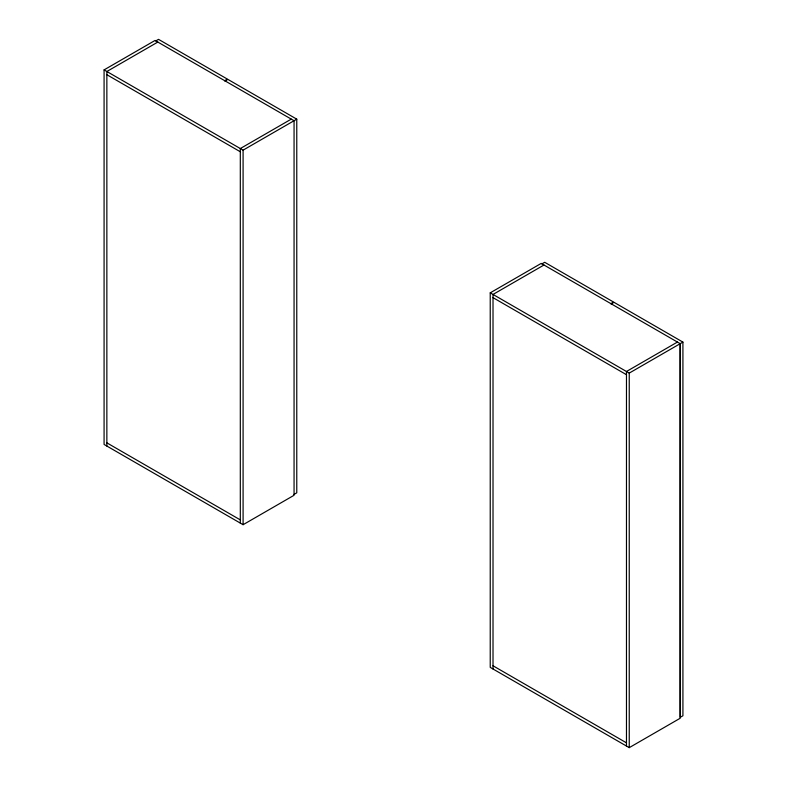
<?xml version="1.0" encoding="UTF-8"?>
<svg xmlns="http://www.w3.org/2000/svg" width="787" height="787" viewBox="0 0 787 787"><rect width="100%" height="100%" fill="white"/><g stroke="black" fill="none" stroke-linecap="round" stroke-linejoin="round"><path stroke-width="1.18" d="M104.081 69.895L155.049 40.462L294.063 120.726L294.063 495.279L243.094 524.703L104.081 444.448L104.081 69.895L243.094 150.15L296.768 119.162L296.768 492.829L293.984 494.433M155.747 40.954L158.521 39.35L227.453 79.143L224.669 80.746M157.833 42.065L106.855 71.499L106.855 446.052M225.062 80.972L227.837 79.369L296.768 119.162M291.288 119.122L240.31 148.546L240.31 523.099M490.232 292.843L541.2 263.409L680.224 343.673L680.224 718.226L629.246 747.65L490.232 667.386L490.232 292.843L629.246 373.097L682.919 342.109L682.919 715.767L680.145 717.37L680.145 343.712M541.899 263.901L544.683 262.297L613.604 302.09L610.83 303.693M543.984 265.012L493.016 294.446L493.016 668.999M611.214 303.92L613.998 302.316L682.919 342.109M677.44 342.06L626.472 371.494L626.472 746.046M106.855 74.706L240.31 151.763M493.016 297.653L626.472 374.701M106.855 442.845L240.31 519.892M493.016 665.782L626.472 742.83M629.246 373.097L629.246 747.65M243.094 150.15L243.094 524.703"/></g></svg>
